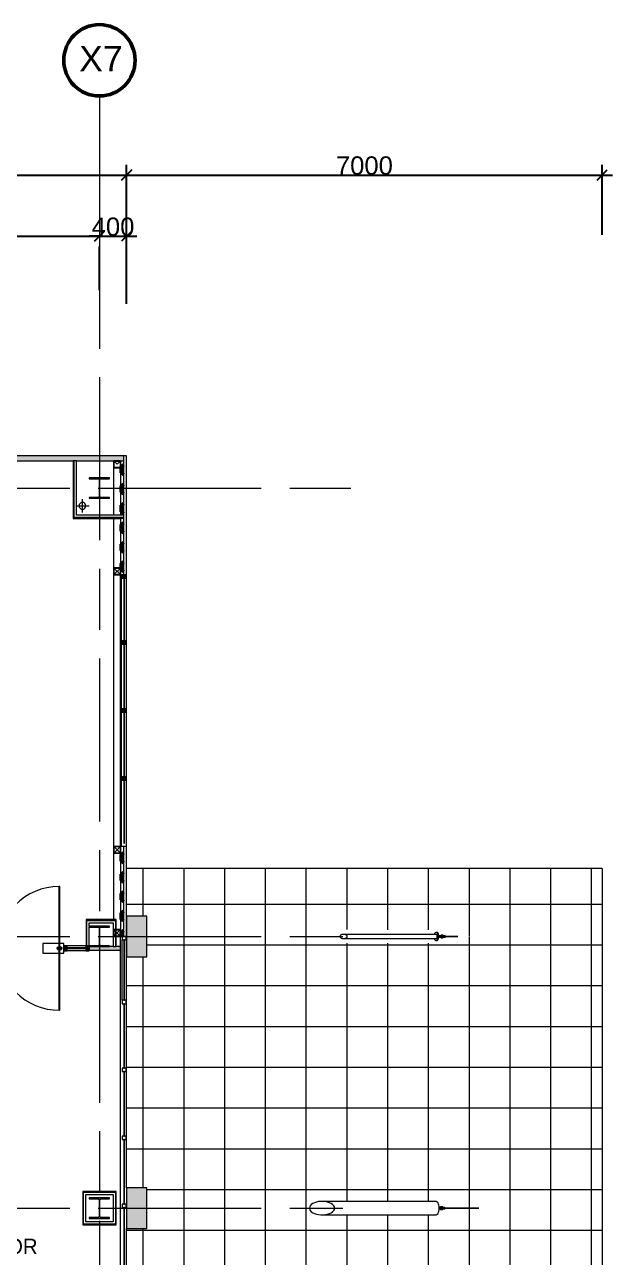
# Model space of a CAD drawing. Header units: millimetres. Extents: x -76261 to 649593, y -304265 to 60256.
# Drawn here: x 94199 to 102850, y -11324 to 6822 of the extents above; entities that cross this region are included whole.
import ezdxf

# ---------------------------------------------------------------- set-up
doc = ezdxf.new("R2010")
doc.units = ezdxf.units.MM
doc.header["$LTSCALE"] = 2000
doc.header["$MEASUREMENT"] = 0
doc.header["$PDMODE"] = 32
doc.header["$PDSIZE"] = 0.15
doc.linetypes.add('Centre', pattern=[6.9, 4, -0.7, 1.5, -0.7])
doc.layers.get('0').update_dxf_attribs({"linetype": 'CONTINUOUS'})
doc.layers.get('DEFPOINTS').update_dxf_attribs({"color": 171, "linetype": 'CONTINUOUS'})
for name, color, linetype, lineweight in [('A-ANNO-DIMS', 1, 'CONTINUOUS', 15), ('A-AREA-IDEN', 8, 'CONTINUOUS', 15), ('A-DETL-GENF', 8, 'CONTINUOUS', 15), ('A-DETL-MBND', 8, 'CONTINUOUS', 15), ('A-FLOR', 8, 'CONTINUOUS', 15), ('A-GENM', 8, 'CONTINUOUS', 15), ('A-GLAZ-CURT', 8, 'CONTINUOUS', 15), ('A-GLAZ-CWMG', 8, 'CONTINUOUS', 15), ('A-WALL', 8, 'CONTINUOUS', 15), ('A-WALL-PATT', 8, 'CONTINUOUS', 50), ('I-WALL', 8, 'CONTINUOUS', 15), ('P-PIPE', 8, 'CONTINUOUS', 15), ('P-PIPE-CNTR', 8, 'CONTINUOUS', 15), ('S-BEAM', 12, 'CONTINUOUS', 15), ('S-COLS', 8, 'CONTINUOUS', 15), ('S-GRID', 14, 'CONTINUOUS', 15), ('S-GRID-IDEN', 1, 'CONTINUOUS', 50)]:
    doc.layers.add(name, color=color, linetype=linetype, lineweight=lineweight)
doc.styles.add('.VnArial Narrow_B', font='Vnarianb_0.ttf', dxfattribs={"height": 225})
doc.styles.add('Arial', font='arial.ttf', dxfattribs={"height": 1.6})
doc.styles.add('Arial_1', font='arial.ttf', dxfattribs={"height": 270})
doc.dimstyles.new('AD1', dxfattribs={"dimscale": 304.8, "dimtxt": 275.470038, "dimasz": 0.492126, "dimexe": 0.492126, "dimexo": 0.0625, "dimgap": 0, "dimtad": 1, "dimdec": 0, "dimzin": 0, "dimdsep": 46, "dimtxsty": 'Arial_1', "dimblk1": 'OBLIQUE', "dimblk2": 'OBLIQUE', "dimsah": 1, "dimcen": 0.09, "dimdle": 0.492126, "dimazin": 0, "dimtfac": 1, "dimtdec": 4, "dimtix": 1, "dimtmove": 0, "dimatfit": 3, "dimfxl": 2.952756, "dimfxlon": 1, "dimtvp": 1, "dimtolj": 1, "dimtzin": 0, "dimarcsym": 2})
doc.dimstyles.new('AD2', dxfattribs={"dimscale": 304.8, "dimtxt": 275.470038, "dimasz": 0.492126, "dimexe": 0.492126, "dimexo": 2.952756, "dimgap": 0, "dimtad": 1, "dimdec": 0, "dimzin": 0, "dimdsep": 46, "dimtxsty": 'Arial_1', "dimblk1": 'OBLIQUE', "dimblk2": 'OBLIQUE', "dimsah": 1, "dimcen": 0.09, "dimdle": 0.492126, "dimazin": 0, "dimtfac": 1, "dimtdec": 4, "dimtix": 1, "dimtmove": 0, "dimatfit": 3, "dimfxl": 1, "dimtvp": 1, "dimtolj": 1, "dimtzin": 0, "dimarcsym": 2})
pattern_1 = [(45, (150192.53, 42001.64), (-106.06602, 106.06602), [])]

# ---------------------------------------------------------------- blocks, each defined once
blk = doc.blocks.new('AD_UK Beams-Column - SC2-300_300_8_12-V32-2nd FLOOR PLAN')
at = {"layer": 'S-COLS'}
h = blk.add_hatch(dxfattribs=at)
h.set_pattern_fill('FP_72', color=256, style=0, pattern_type=2)
h.set_pattern_definition([(45, (54892.53, 52601.64), (-371.231, 371.231), []), (45, (54892.53, 53164.14), (-371.231, 371.231), [])])
h.paths.add_polyline_path([(-150, -150), (150, -150), (150, -138), (17, -138), (8, -134), (4, -125), (4, 125), (8, 134), (17, 138), (150, 138), (150, 150), (-150, 150), (-150, 138), (-17, 138), (-8, 134), (-4, 125), (-4, -125), (-8, -134), (-17, -138), (-150, -138)], flags=0)
for p, q in [((150, 150), (-150, 150)), ((-150, 150), (-150, 138)), ((-150, 138), (-17, 138)), ((-4, 125), (-4, -125)), ((4, -125), (4, 125)), ((17, 138), (150, 138)), ((150, 138), (150, 150)), ((-17, -138), (-150, -138)), ((-150, -138), (-150, -150)), ((-150, -150), (150, -150)), ((150, -138), (17, -138)), ((150, -150), (150, -138))]:
    blk.add_line(p, q, dxfattribs=at)
for centre, start, end in [((-17, 125), 0, 90), ((17, 125), 90, 180), ((-17, -125), 270, 0), ((17, -125), 180, 270)]:
    blk.add_arc(centre, 13, start, end, dxfattribs=at)
blk = doc.blocks.new('AD_UK Beams-Column - SC2-300_300_8_12-V33-2nd FLOOR PLAN')
at = {"layer": 'S-COLS'}
h = blk.add_hatch(dxfattribs=at)
h.set_pattern_fill('FP_73', color=256, style=0, pattern_type=2)
h.set_pattern_definition([(45, (54892.53, 48601.64), (-371.231, 371.231), []), (45, (54892.53, 49164.14), (-371.231, 371.231), [])])
h.paths.add_polyline_path([(150, -150), (150, -138), (17, -138), (8, -134), (4, -125), (4, 125), (8, 134), (17, 138), (150, 138), (150, 150), (-150, 150), (-150, 138), (-17, 138), (-8, 134), (-4, 125), (-4, -125), (-8, -134), (-17, -138), (-150, -138), (-150, -150)], flags=0)
for p, q in [((150, 150), (-150, 150)), ((-150, 150), (-150, 138)), ((-150, 138), (-17, 138)), ((-4, 125), (-4, -125)), ((4, -125), (4, 125)), ((17, 138), (150, 138)), ((150, 138), (150, 150)), ((-17, -138), (-150, -138)), ((-150, -138), (-150, -150)), ((-150, -150), (150, -150)), ((150, -138), (17, -138)), ((150, -150), (150, -138))]:
    blk.add_line(p, q, dxfattribs=at)
for centre, start, end in [((-17, 125), 0, 90), ((17, 125), 90, 180), ((-17, -125), 270, 0), ((17, -125), 180, 270)]:
    blk.add_arc(centre, 13, start, end, dxfattribs=at)
blk = doc.blocks.new('AD_UK Beams-Column - SC2-300_300_8_12-V34-2nd FLOOR PLAN')
at = {"layer": 'S-COLS'}
h = blk.add_hatch(dxfattribs=at)
h.set_pattern_fill('FP_74', color=256, style=0, pattern_type=2)
h.set_pattern_definition([(45, (54892.53, 42001.64), (-371.231, 371.231), []), (45, (54892.53, 42564.14), (-371.231, 371.231), [])])
h.paths.add_polyline_path([(-150, -150), (150, -150), (150, -138), (17, -138), (8, -134), (4, -125), (4, 125), (8, 134), (17, 138), (150, 138), (150, 150), (-150, 150), (-150, 138), (-17, 138), (-8, 134), (-4, 125), (-4, -125), (-8, -134), (-17, -138), (-150, -138)], flags=0)
for p, q in [((150, 150), (-150, 150)), ((-150, 150), (-150, 138)), ((-150, 138), (-17, 138)), ((-4, 125), (-4, -125)), ((4, -125), (4, 125)), ((17, 138), (150, 138)), ((150, 138), (150, 150)), ((-17, -138), (-150, -138)), ((-150, -138), (-150, -150)), ((-150, -150), (150, -150)), ((150, -138), (17, -138)), ((150, -150), (150, -138))]:
    blk.add_line(p, q, dxfattribs=at)
for centre, start, end in [((-17, 125), 0, 90), ((17, 125), 90, 180), ((-17, -125), 270, 0), ((17, -125), 180, 270)]:
    blk.add_arc(centre, 13, start, end, dxfattribs=at)
blk = doc.blocks.new('LS-Office-S_rvt-1-2nd FLOOR PLAN')
at = {"layer": 'A-FLOR'}
for p, q in [((-54583, -48752), (-54583, -48602)), ((-54583, -54402), (-54583, -48802))]:
    blk.add_line(p, q, dxfattribs=at)
for name, p in [('AD_UK Beams-Column - SC2-300_300_8_12-V34-2nd FLOOR PLAN', (-54893, -42002)), ('AD_UK Beams-Column - SC2-300_300_8_12-V33-2nd FLOOR PLAN', (-54893, -48602)), ('AD_UK Beams-Column - SC2-300_300_8_12-V32-2nd FLOOR PLAN', (-54893, -52602))]:
    blk.add_blockref(name, p)
blk = doc.blocks.new('CANOPY - CANOPY-10365263-2nd FLOOR PLAN')
at = {"layer": 'A-GENM'}
for p, q in [((-4966, 5), (-4705, 5)), ((-4782, 15), (-4782, 5)), ((-4781, 15), (-4759, 15)), ((-4759, 15), (-4684, 15)), ((-4744, 25), (-4744, 15)), ((-4744, 25), (-4719, 25)), ((-4719, 15), (-4719, 25)), ((-4705, 5), (-4705, -5)), ((-4705, 5), (-4695, 5)), ((-4685, 5), (-4695, 5)), ((-4645, 60), (-4654, 60)), ((-3283, 30), (-4645, 30)), ((-4705, -5), (-4966, -5)), ((-4781, -5), (-4781, -15)), ((-4758, -15), (-4781, -15)), ((-4684, -15), (-4758, -15)), ((-4744, -15), (-4744, -25)), ((-4719, -25), (-4744, -25)), ((-4719, -25), (-4719, -15)), ((-4695, -5), (-4705, -5)), ((-4695, -5), (-4685, -5)), ((-4654, -60), (-4645, -60)), ((-4645, -30), (-3283, -30))]:
    blk.add_line(p, q, dxfattribs=at)
at = {"layer": 'A-GENM', "flags": 128}
for points in [[(-3228, 0), (-3229, 6), (-3231, 11), (-3236, 16), (-3242, 20), (-3250, 24), (-3258, 27), (-3268, 29), (-3278, 30), (-3288, 30), (-3298, 29), (-3308, 27), (-3316, 24), (-3324, 20), (-3330, 16), (-3335, 11), (-3337, 6), (-3338, 0)], [(-3338, 0), (-3337, -6), (-3335, -11), (-3330, -16), (-3324, -20), (-3316, -24), (-3308, -27), (-3298, -29), (-3288, -30), (-3278, -30), (-3268, -29), (-3258, -27), (-3250, -24), (-3242, -20), (-3236, -16), (-3231, -11), (-3229, -6), (-3228, 0)]]:
    blk.add_lwpolyline(points, dxfattribs=at)
at = {"layer": 'A-GENM'}
for centre, major_axis, start_param, end_param in [((-4654, 0), (0, 59.6), 6.058789, 7.853982), ((-4654, 0), (0, 59.6), 1.570796, 3.365989), ((-4645, 0), (0, 59.6), 5.218192, 7.853982), ((-4645, 0), (0, 59.6), 1.570796, 4.206586), ((-4645, 0), (0, 30), 5.969026, 7.853982), ((-4645, 0), (0, 30), 1.570796, 3.455752)]:
    blk.add_ellipse(centre, major_axis=major_axis, ratio=0.541538, start_param=start_param, end_param=end_param, dxfattribs=at)
blk = doc.blocks.new('CANPY1 - Type 1-10849240-2nd FLOOR PLAN')
at = {"layer": 'A-DETL-MBND'}
h = blk.add_hatch(dxfattribs=at)
h.set_pattern_fill('FP_9', color=256, style=0, pattern_type=2)
h.set_pattern_definition([(180, (125, 3545), (-7e-14, -600), []), (270, (125, 3545), (600, 4e-14), [])])
h.paths.add_polyline_path([(3125, 45), (3125, 7045), (-2875, 7045), (-2875, 45), (-2175, 45), (-2175, 345), (-1575, 345), (-1575, 45), (1825, 45), (1825, 345), (2425, 345), (2425, 45), (3117, 45)], flags=0)
h.paths.add_polyline_path([(2225, 2904), (2221, 2871), (2215, 2839), (2205, 2810), (2192, 2785), (2178, 2764), (2161, 2749), (2143, 2740), (2125, 2737), (2107, 2740), (2089, 2749), (2072, 2764), (2058, 2785), (2045, 2810), (2035, 2839), (2029, 2871), (2025, 2917), (2027, 4603), (2041, 4623), (2061, 4635), (2091, 4645), (2110, 4648), (2110, 4668), (2100, 4669), (2100, 4692), (2110, 4692), (2110, 4729), (2120, 4729), (2120, 5231), (2130, 5231), (2130, 4729), (2140, 4729), (2140, 4692), (2150, 4691), (2150, 4668), (2140, 4668), (2140, 4647), (2161, 4644), (2192, 4633), (2212, 4621), (2223, 4603), (2225, 2917)], flags=0)
h.paths.add_polyline_path([(-1775, 2945), (-1775, 2910), (-1779, 2877), (-1788, 2836), (-1795, 2816), (-1808, 2791), (-1822, 2770), (-1839, 2755), (-1857, 2746), (-1875, 2743), (-1893, 2746), (-1911, 2755), (-1928, 2770), (-1942, 2791), (-1955, 2816), (-1965, 2845), (-1971, 2877), (-1975, 2917), (-1973, 4609), (-1962, 4627), (-1939, 4642), (-1909, 4651), (-1890, 4654), (-1890, 4674), (-1900, 4675), (-1900, 4699), (-1890, 4699), (-1890, 4735), (-1880, 4735), (-1880, 5237), (-1870, 5237), (-1870, 4735), (-1860, 4735), (-1860, 4699), (-1850, 4698), (-1850, 4674), (-1860, 4674), (-1860, 4653), (-1839, 4650), (-1808, 4640), (-1788, 4627), (-1777, 4609), (-1775, 2977)], flags=0)
for p, q in [((-2875, 7045), (3125, 7045)), ((-2875, 7045), (-2875, 45)), ((3125, 45), (3125, 7045)), ((1825, 45), (-1575, 45)), ((3125, 45), (2425, 45))]:
    blk.add_line(p, q, dxfattribs=at)
blk = doc.blocks.new('CANOPY - CANOPY-V1-2nd FLOOR PLAN')
at = {"layer": 'A-GENM'}
for p, q in [((-5282, 5), (-4705, 5)), ((-4782, 15), (-4782, 5)), ((-4781, 15), (-4759, 15)), ((-4759, 15), (-4698, 15)), ((-4744, 25), (-4744, 15)), ((-4744, 25), (-4719, 25)), ((-4719, 15), (-4719, 25)), ((-4705, 5), (-4705, -5)), ((-4705, 5), (-4699, 5)), ((-2972, 100), (-4645, 100)), ((-4705, -5), (-5282, -5)), ((-4781, -5), (-4781, -15)), ((-4758, -15), (-4781, -15)), ((-4698, -15), (-4758, -15)), ((-4744, -15), (-4744, -25)), ((-4719, -25), (-4744, -25)), ((-4719, -25), (-4719, -15)), ((-4699, -5), (-4705, -5)), ((-4645, -100), (-2972, -100))]:
    blk.add_line(p, q, dxfattribs=at)
at = {"layer": 'A-GENM', "flags": 128}
for points in [[(-2788, 0), (-2791, 18), (-2800, 36), (-2815, 53), (-2836, 67), (-2861, 80), (-2890, 90), (-2922, 96), (-2955, 100), (-2990, 100), (-3023, 96), (-3055, 90), (-3084, 80), (-3109, 67), (-3129, 53), (-3145, 36), (-3154, 18), (-3157, 0)], [(-3157, 0), (-3154, -18), (-3145, -36), (-3129, -53), (-3109, -67), (-3084, -80), (-3055, -90), (-3023, -96), (-2990, -100), (-2955, -100), (-2922, -96), (-2890, -90), (-2861, -80), (-2836, -67), (-2815, -53), (-2800, -36), (-2791, -18), (-2788, 0)]]:
    blk.add_lwpolyline(points, dxfattribs=at)
at = {"layer": 'A-GENM'}
for start_param, end_param in [(6.108652, 7.853982), (1.570796, 3.316126)]:
    blk.add_ellipse((-4645, 0), major_axis=(0, 100), ratio=0.541538, start_param=start_param, end_param=end_param, dxfattribs=at)
blk = doc.blocks.new('System Panel - Glazed-10631419-2nd FLOOR PLAN')
at = {"layer": 'A-GLAZ-CURT'}
for p, q in [((463, 5), (-463, 5)), ((-463, 5), (-463, -5)), ((463, -5), (463, 5)), ((-463, -5), (463, -5))]:
    blk.add_line(p, q, dxfattribs=at)
blk = doc.blocks.new('System Panel - Glazed-10631420-2nd FLOOR PLAN')
at = {"layer": 'A-GLAZ-CURT'}
for p, q in [((475, 5.2), (-475, 5.2)), ((-475, 5.2), (-475, -5.2)), ((475, -5.2), (475, 5.2)), ((-475, -5.2), (475, -5.2))]:
    blk.add_line(p, q, dxfattribs=at)
blk = doc.blocks.new('Rectangular Mullion - 52X100-10623841-2nd FLOOR PLAN')
at = {"layer": 'A-GLAZ-CWMG'}
for p, q in [((-54568, -44252), (-54568, -43327)), ((-54493, -44252), (-54493, -43327))]:
    blk.add_line(p, q, dxfattribs=at)
blk = doc.blocks.new('Rectangular Mullion - 52X100-10623842-2nd FLOOR PLAN')
at = {"layer": 'A-GLAZ-CWMG'}
for p, q in [((-54568, -45252), (-54568, -44302)), ((-54493, -45252), (-54493, -44302))]:
    blk.add_line(p, q, dxfattribs=at)
blk = doc.blocks.new('Rectangular Mullion - 52X100-10624073-2nd FLOOR PLAN')
at = {"layer": 'A-GLAZ-CWMG'}
for p, q in [((-54568, -47277), (-54568, -46302)), ((-54493, -47277), (-54493, -46302))]:
    blk.add_line(p, q, dxfattribs=at)
blk = doc.blocks.new('Rectangular Mullion - 52X100-10642848-2nd FLOOR PLAN')
at = {"layer": 'A-GLAZ-CWMG'}
blk.add_hatch(color=256, dxfattribs=at).paths.add_polyline_path([(-50, -38), (0, -38), (0, 38), (-50, 38)], flags=0)
for p, q in [((0, 38), (-50, 38)), ((-50, 38), (-50, -38)), ((0, -38), (0, 38)), ((-50, -38), (0, -38))]:
    blk.add_line(p, q, dxfattribs=at)
blk = doc.blocks.new('Rectangular Mullion - 52X100-10642846-2nd FLOOR PLAN')
at = {"layer": 'A-GLAZ-CWMG'}
blk.add_hatch(color=256, dxfattribs=at).paths.add_polyline_path([(25, -38), (-25, -38), (-25, 38), (25, 38)], flags=0)
for p, q in [((-25, 38), (25, 38)), ((-25, -38), (-25, 38)), ((25, 38), (25, -38)), ((25, -38), (-25, -38))]:
    blk.add_line(p, q, dxfattribs=at)
blk = doc.blocks.new('System Panel - Glazed-10965414-2nd FLOOR PLAN')
at = {"layer": 'A-GLAZ-CURT'}
for p, q in [((475, 5.2), (-475, 5.2)), ((-475, 5.2), (-475, -5.2)), ((475, -5.2), (475, 5.2)), ((-475, -5.2), (475, -5.2))]:
    blk.add_line(p, q, dxfattribs=at)
blk = doc.blocks.new('System Panel - Glazed-10965415-2nd FLOOR PLAN')
at = {"layer": 'A-GLAZ-CURT'}
for p, q in [((445, 5), (-445, 5)), ((-445, 5), (-445, -5)), ((445, -5), (445, 5)), ((-445, -5), (445, -5))]:
    blk.add_line(p, q, dxfattribs=at)
blk = doc.blocks.new('Rectangular Mullion - 50 x 100-10965416-2nd FLOOR PLAN')
at = {"layer": 'A-GLAZ-CWMG'}
for p, q in [((-50, 30), (0, 30)), ((-50, -30), (-50, 30)), ((0, 30), (0, -30)), ((0, -30), (-50, -30))]:
    blk.add_line(p, q, dxfattribs=at)
blk = doc.blocks.new('Rectangular Mullion - 50 x 100-10965412-2nd FLOOR PLAN')
at = {"layer": 'A-GLAZ-CWMG'}
for p, q in [((-25, 30), (25, 30)), ((-25, -30), (-25, 30)), ((25, 30), (25, -30)), ((25, -30), (-25, -30))]:
    blk.add_line(p, q, dxfattribs=at)
blk = doc.blocks.new('Rectangular Mullion - 50 x 100-10932182-2nd FLOOR PLAN')
at = {"layer": 'A-GLAZ-CWMG'}
for p, q in [((-54560, -49542), (-54560, -48652)), ((-54500, -48652), (-54500, -49542))]:
    blk.add_line(p, q, dxfattribs=at)
blk = doc.blocks.new('Generic Models 2 - Generic Models 2-10631144-2nd FLOOR PLAN')
at = {"layer": 'A-GENM'}
h = blk.add_hatch(color=256, dxfattribs=at)
h.paths.add_polyline_path([(-54193, -52902), (-54193, -52302), (-54493, -52302), (-54493, -52902)], flags=0)
h.paths.add_polyline_path([(-54493, -48902), (-54193, -48902), (-54193, -48302), (-54493, -48302)], flags=0)
for p, q in [((-54193, -48302), (-54493, -48302)), ((-54493, -48302), (-54493, -48902)), ((-54193, -48902), (-54193, -48302)), ((-54493, -48902), (-54193, -48902)), ((-54193, -52302), (-54493, -52302)), ((-54493, -52302), (-54493, -52902)), ((-54193, -52902), (-54193, -52302)), ((-54493, -52902), (-54193, -52902))]:
    blk.add_line(p, q, dxfattribs=at)
blk = doc.blocks.new('Family1 - 2000X1500-10848088-2nd FLOOR PLAN')
at = {"layer": 'A-DETL-GENF'}
for p, q in [((-917, 912), (-907, 912)), ((-917, -912), (-917, 912)), ((-907, -912), (-907, 912)), ((917, 912), (907, 912)), ((907, -912), (907, 912)), ((917, -912), (917, 912)), ((-975, 73), (-667, 73)), ((-975, -73), (-975, 73)), ((-957, 0), (-867, 0)), ((-907, 63), (-917, 63)), ((-912, -45), (-912, 45)), ((-667, 73), (-667, -73)), ((975, 73), (667, 73)), ((667, 73), (667, -73)), ((957, 0), (867, 0)), ((907, 63), (917, 63)), ((912, -45), (912, 45)), ((975, -73), (975, 73)), ((-667, -73), (-975, -73)), ((-907, -63), (-917, -63)), ((667, -73), (975, -73)), ((907, -63), (917, -63)), ((-912, -912), (-917, -912)), ((912, -912), (917, -912))]:
    blk.add_line(p, q, dxfattribs=at)
for centre, radius in [((-912, 0), 30), ((-912, 0), 15), ((912, 0), 30), ((912, 0), 15)]:
    blk.add_circle(centre, radius, dxfattribs=at)
for centre, start, end in [((-912, 0), 270, 89.6859), ((912, 0), 90.3141, 270)]:
    blk.add_arc(centre, 912, start, end, dxfattribs=at)
blk = doc.blocks.new('System Panel - Glazed-10752186-2nd FLOOR PLAN')
at = {"layer": 'A-GLAZ-CURT'}
for p, q in [((137.5, 5.2), (-137.5, 5.2)), ((-137.5, 5.2), (-137.5, -5.2)), ((137.5, -5.2), (137.5, 5.2)), ((-137.5, -5.2), (137.5, -5.2))]:
    blk.add_line(p, q, dxfattribs=at)
blk = doc.blocks.new('Rectangular Mullion - 52X100-10848087-2nd FLOOR PLAN')
at = {"layer": 'A-GLAZ-CWMG'}
for p, q in [((-57418, -48739), (-57693, -48739)), ((-57418, -48814), (-57693, -48814))]:
    blk.add_line(p, q, dxfattribs=at)
blk = doc.blocks.new('Rectangular Mullion - 52X100-10752122-2nd FLOOR PLAN')
at = {"layer": 'A-GLAZ-CWMG'}
blk.add_hatch(color=256, dxfattribs=at).paths.add_polyline_path([(0, 38), (0, -38), (-50, -38), (-50, 38)], flags=0)
for p, q in [((-50, 38), (0, 38)), ((-50, -38), (-50, 38)), ((0, 38), (0, -25)), ((0, -38), (-50, -38))]:
    blk.add_line(p, q, dxfattribs=at)
blk = doc.blocks.new('Rectangular Mullion - 52X100-10752111-2nd FLOOR PLAN')
at = {"layer": 'A-GLAZ-CWMG'}
blk.add_hatch(color=256, dxfattribs=at).paths.add_polyline_path([(25, 38), (25, -38), (-25, -38), (-25, 38)], flags=0)
for p, q in [((-25, 38), (25, 38)), ((-25, -38), (-25, 38)), ((25, 38), (25, -38)), ((25, -38), (-25, -38))]:
    blk.add_line(p, q, dxfattribs=at)
blk = doc.blocks.new('PIPE 100X100X2_5 - PIPE 100X100X2_5-10939201-2nd FLOOR PLAN')
at = {"layer": 'S-BEAM'}
for p, q in [((-1825, 50), (2175, 50)), ((-2700, -50), (-3400, -50)), ((-1925, -50), (-2653, -50)), ((2175, -50), (-1825, -50)), ((3253, -50), (2275, -50))]:
    blk.add_line(p, q, dxfattribs=at)
blk = doc.blocks.new('PIPE 100X100X2_5 - PIPE 100X100X2_5-10940801-2nd FLOOR PLAN')
at = {"layer": 'S-BEAM'}
for p, q in [((-60239, -58414), (-60334, -58509)), ((-60239, -58509), (-60334, -58414))]:
    blk.add_line(p, q, dxfattribs=at)
blk = doc.blocks.new('PIPE 100X100X2_5 - PIPE 100X100X2_5-V13-2nd FLOOR PLAN')
at = {"layer": 'S-BEAM'}
for p in [(-54680, -41604), (-54585, -41604)]:
    blk.add_line(p, (-54633, -41652), dxfattribs=at)
blk = doc.blocks.new('PIPE 100X100X2_5 - PIPE 100X100X2_5-10939911-2nd FLOOR PLAN')
at = {"layer": 'S-BEAM'}
for p, q in [((-54680, -43179), (-54585, -43274)), ((-54585, -43179), (-54680, -43274))]:
    blk.add_line(p, q, dxfattribs=at)
blk = doc.blocks.new('Grid - M_Grid Head - Circle-195263-2nd FLOOR PLAN')
at = {"layer": 'S-GRID-IDEN'}
blk.add_circle((0, 0), 3.5, dxfattribs=at)
blk = doc.blocks.new('_Oblique')
at = {"color": 0, "linetype": 'ByBlock', "lineweight": -2}
blk.add_line((-0.5, -0.5), (0.5, 0.5), dxfattribs=at)
blk = doc.blocks.new('*D1068')
at = {"layer": 'A-ANNO-DIMS', "color": 0, "lineweight": -2, "transparency": 16777216}
for p, q in [((89550, 3708), (95450, 3708)), ((89700, 2915), (89700, 3558)), ((95300, 2915), (95300, 3558))]:
    blk.add_line(p, q, dxfattribs=at)
at = {"layer": 'DEFPOINTS', "color": 0, "transparency": 16777216}
for p in [(89700, 3815), (95300, 3815), (95300, 3708)]:
    blk.add_point(p, dxfattribs=at)
at = {"layer": 'A-ANNO-DIMS', "color": 0, "lineweight": -2, "transparency": 16777216, "xscale": 150, "yscale": 150, "zscale": 150, "rotation": 180}
blk.add_blockref('_Oblique', (89700, 3708), dxfattribs=at)
at = {"layer": 'A-ANNO-DIMS', "color": 0, "lineweight": -2, "transparency": 16777216, "xscale": 150, "yscale": 150, "zscale": 150}
blk.add_blockref('_Oblique', (95300, 3708), dxfattribs=at)
at = {"layer": 'A-ANNO-DIMS', "color": 0, "transparency": 16777216, "insert": (92500, 3846), "char_height": 270, "width": 996.78, "attachment_point": 5, "style": 'Arial_1'}
blk.add_mtext('\\A1;5600', dxfattribs=at)
blk = doc.blocks.new('*D1069')
at = {"layer": 'A-ANNO-DIMS', "color": 0, "lineweight": -2, "transparency": 16777216}
for p, q in [((95700, 2713), (95700, 3858)), ((95300, 3708), (95150, 3708)), ((95300, 3708), (95700, 3708)), ((95700, 3708), (95850, 3708)), ((95300, 2915), (95300, 3558))]:
    blk.add_line(p, q, dxfattribs=at)
at = {"layer": 'DEFPOINTS', "color": 0, "transparency": 16777216}
for p in [(95300, 3815), (95700, 3708), (95700, 1813)]:
    blk.add_point(p, dxfattribs=at)
at = {"layer": 'A-ANNO-DIMS', "color": 0, "lineweight": -2, "transparency": 16777216, "xscale": 150, "yscale": 150, "zscale": 150}
blk.add_blockref('_Oblique', (95300, 3708), dxfattribs=at)
at = {"layer": 'A-ANNO-DIMS', "color": 0, "lineweight": -2, "transparency": 16777216, "xscale": 150, "yscale": 150, "zscale": 150, "rotation": 180}
blk.add_blockref('_Oblique', (95700, 3708), dxfattribs=at)
at = {"layer": 'A-ANNO-DIMS', "color": 0, "transparency": 16777216, "insert": (95500, 3846), "char_height": 270, "width": 747.58, "attachment_point": 5, "style": 'Arial_1'}
blk.add_mtext('\\A1;400', dxfattribs=at)
blk = doc.blocks.new('*D1070')
at = {"layer": 'A-ANNO-DIMS', "color": 0, "lineweight": -2, "transparency": 16777216}
for p, q in [((62700, 3727), (62700, 4758)), ((95700, 3727), (95700, 4758)), ((62550, 4608), (95850, 4608))]:
    blk.add_line(p, q, dxfattribs=at)
at = {"layer": 'DEFPOINTS', "color": 0, "transparency": 16777216}
for p in [(95700, 4608), (62700, 3708), (95700, 3708)]:
    blk.add_point(p, dxfattribs=at)
at = {"layer": 'A-ANNO-DIMS', "color": 0, "lineweight": -2, "transparency": 16777216, "xscale": 150, "yscale": 150, "zscale": 150, "rotation": 180}
blk.add_blockref('_Oblique', (62700, 4608), dxfattribs=at)
at = {"layer": 'A-ANNO-DIMS', "color": 0, "lineweight": -2, "transparency": 16777216, "xscale": 150, "yscale": 150, "zscale": 150}
blk.add_blockref('_Oblique', (95700, 4608), dxfattribs=at)
at = {"layer": 'A-ANNO-DIMS', "color": 0, "transparency": 16777216, "insert": (79200, 4746), "char_height": 270, "width": 1245.97, "attachment_point": 5, "style": 'Arial_1'}
blk.add_mtext('\\A1;33000', dxfattribs=at)
blk = doc.blocks.new('*D1071')
at = {"layer": 'A-ANNO-DIMS', "color": 0, "lineweight": -2, "transparency": 16777216}
for p, q in [((95700, 3727), (95700, 4758)), ((102700, 3727), (102700, 4758)), ((95550, 4608), (102850, 4608))]:
    blk.add_line(p, q, dxfattribs=at)
at = {"layer": 'DEFPOINTS', "color": 0, "transparency": 16777216}
for p in [(102700, 4608), (95700, 3708), (102700, 3708)]:
    blk.add_point(p, dxfattribs=at)
at = {"layer": 'A-ANNO-DIMS', "color": 0, "lineweight": -2, "transparency": 16777216, "xscale": 150, "yscale": 150, "zscale": 150, "rotation": 180}
blk.add_blockref('_Oblique', (95700, 4608), dxfattribs=at)
at = {"layer": 'A-ANNO-DIMS', "color": 0, "lineweight": -2, "transparency": 16777216, "xscale": 150, "yscale": 150, "zscale": 150}
blk.add_blockref('_Oblique', (102700, 4608), dxfattribs=at)
at = {"layer": 'A-ANNO-DIMS', "color": 0, "transparency": 16777216, "insert": (99200, 4746), "char_height": 270, "width": 996.78, "attachment_point": 5, "style": 'Arial_1'}
blk.add_mtext('\\A1;7000', dxfattribs=at)
blk = doc.blocks.new('Xrexf_Office')
at = {"layer": 'A-WALL-PATT'}
h = blk.add_hatch(dxfattribs=at)
h.set_pattern_fill('FP_1', color=256, style=0, pattern_type=2)
h.set_pattern_definition([(180, (80675, 475), (-142.875, -82.489), [95.25, -190.5]), (300, (80675, 475), (142.87507, -82.4889), [95.25, -190.5]), (240, (80675, 475), (7e-05, -164.9779), [0, -190.5, 95.25, 0])])
h.paths.add_polyline_path([(95660, 400), (95660, 475), (79900, 475), (79900, 400), (95610, 400)], flags=0)
h.paths.add_polyline_path([(66300, 400), (77900, 400), (77900, 475), (65740, 475), (65740, 400), (65790, 400)], flags=0)
h = blk.add_hatch(dxfattribs=at)
h.set_pattern_fill('FP_4', color=256, style=0, pattern_type=2)
h.set_pattern_definition([(90, (95700, -3062.5), (-82.489, 142.875), [95.25, -190.5]), (210, (95700, -3062.5), (-82.4889, -142.875), [95.25, -190.5]), (150, (95700, -3062.5), (-164.9779, -7e-05), [0, -190.5, 95.25, 0])])
h.paths.add_polyline_path([(95610, -6600), (95660, -6600), (95660, -5275), (95610, -5275), (95610, -5443.7)], flags=0)
h.paths.add_polyline_path([(95610, -1275), (95660, -1275), (95660, -447), (95610, -447), (95610, -524.9)], flags=0)
h.paths.add_polyline_path([(95660, -400), (95660, 400), (95610, 400), (95610, -400)], flags=0)
h = blk.add_hatch(dxfattribs=at)
h.set_pattern_fill('FP_11', color=256, style=0, pattern_type=2)
h.set_pattern_definition([(0, (150192.53, 42001.64), (1219.2, 304.8), [50.292, -864.108, 50.292, -864.108, -4876.8]), (0, (150192.53, 42001.64), (1219.2, 304.8), [-1828.8, 50.292, -1778.508, 50.292, -864.108, -2133.6]), (0, (150192.53, 42001.64), (1219.2, 304.8), [-4572, 50.292, -559.308, 50.292, -1473.708]), (120, (150649.73, 42154.04), (-873.5645, 903.4582), [50.292, -864.108, 50.292, -864.108, -4876.8]), (120, (150649.73, 42154.04), (-873.5645, 903.4582), [-1828.8, 50.292, -1778.508, 50.292, -864.108, -2133.6]), (120, (150649.73, 42154.04), (-873.5645, 903.4582), [-4572, 50.292, -559.308, 50.292, -1473.708]), (240, (150802.13, 42763.64), (-345.6355, -1208.2582), [50.292, -864.108, 50.292, -864.108, -4876.8]), (240, (150802.13, 42763.64), (-345.6355, -1208.2582), [-1828.8, 50.292, -1778.508, 50.292, -864.108, -2133.6]), (240, (150802.13, 42763.64), (-345.6355, -1208.2582), [-4572, 50.292, -559.308, 50.292, -1473.708])])
h.paths.add_polyline_path([(95500, -6365), (95535, -6365), (95535, -6353), (95103, -6353), (95103, -6365), (95115, -6365)], flags=0)
h = blk.add_hatch(dxfattribs=at)
h.set_pattern_fill('FP_15', color=256, style=0, pattern_type=2)
h.set_pattern_definition([(2e-13, (87780, -6800), (142.875, 82.489), [95.25, -190.5]), (120, (87780, -6800), (-142.8751, 82.4889), [95.25, -190.5]), (60, (87780, -6800), (-7e-05, 164.9779), [0, -190.5, 95.25, 0])])
h.paths.add_polyline_path([(95450, -6800), (95610, -6800), (95610, -6750), (95150, -6750), (95150, -6800)], flags=0)
h.paths.add_polyline_path([(92450, -6800), (92450, -6750), (79950, -6750), (79950, -6800), (91650, -6800)], flags=0)
at = {"layer": 'S-BEAM'}
h = blk.add_hatch(dxfattribs=at)
h.set_pattern_fill('FP_48', color=256, style=0, pattern_type=2)
h.set_pattern_definition(pattern_1)
h.paths.add_polyline_path([(95510, 300), (95610, 300), (95610, 400), (95510, 400)], flags=0)
h.paths.add_polyline_path([(95585.6, 302.5), (95512.5, 302.5), (95512.5, 397.5), (95607.5, 397.5), (95607.5, 302.5)], flags=0)
h = blk.add_hatch(dxfattribs=at)
h.set_pattern_fill('FP_48', color=256, style=0, pattern_type=2)
h.set_pattern_definition(pattern_1)
h.paths.add_polyline_path([(95510, -1275), (95610, -1275), (95610, -1175), (95510, -1175)], flags=0)
h.paths.add_polyline_path([(95512.5, -1272.5), (95512.5, -1177.5), (95607.5, -1177.5), (95607.5, -1272.5)], flags=0)
h = blk.add_hatch(dxfattribs=at)
h.set_pattern_fill('FP_48', color=256, style=0, pattern_type=2)
h.set_pattern_definition(pattern_1)
h.paths.add_polyline_path([(95610, -5375), (95610, -5275), (95510, -5275), (95510, -5375)], flags=0)
h.paths.add_polyline_path([(95607.5, -5372.5), (95512.5, -5372.5), (95512.5, -5277.5), (95607.5, -5277.5)], flags=0)
h = blk.add_hatch(dxfattribs=at)
h.set_pattern_fill('FP_48', color=256, style=0, pattern_type=2)
h.set_pattern_definition(pattern_1)
h.paths.add_polyline_path([(95610, -6600), (95610, -6500), (95510, -6500), (95510, -6600), (95585.6, -6600)], flags=0)
h.paths.add_polyline_path([(95512.5, -6597.5), (95512.5, -6502.5), (95607.5, -6502.5), (95607.5, -6597.5), (95585.6, -6597.5)], flags=0)
at = {"layer": 'A-WALL'}
for p, q in [((95700, 475), (79900, 475)), ((85350, 400), (94915.5, 400)), ((94915.5, 400), (94915.5, -447)), ((94962.5, 400), (94915.5, 400)), ((94927.5, -435), (94927.5, 400)), ((94962.5, 400), (95610, 400)), ((94962.5, -400), (94962.5, 400)), ((95610, 400), (95660, 400)), ((95610, 400), (95610, -400)), ((95660, -1275), (95660, 475)), ((95700, -1275), (95700, 475)), ((94915.5, -447), (95610, -447)), ((95660, -435), (94927.5, -435)), ((95610, -400), (94962.5, -400)), ((95660, -400), (95610, -400)), ((95610, -447), (95610, -1275)), ((95660, -447), (95610, -447)), ((95610, -1275), (95700, -1275)), ((95610, -5275), (95610, -1275)), ((95610, -5275), (95610, -6600)), ((95700, -5275), (95610, -5275)), ((95660, -6600), (95660, -5275)), ((95700, -6600), (95700, -5275)), ((95547, -6353), (95103, -6353)), ((95103, -6353), (95103, -6750)), ((95115, -6365), (95535, -6365)), ((95115, -6750), (95115, -6365)), ((95150, -6400), (95500, -6400)), ((95150, -6450), (95150, -6400)), ((95150, -6738), (95150, -6462)), ((95500, -6400), (95500, -6750)), ((95535, -6365), (95535, -6750)), ((95547, -6750), (95547, -6353)), ((95610, -6600), (95700, -6600)), ((95103, -6750), (95150, -6750)), ((95500, -6750), (95547, -6750)), ((95547, -10353), (95053, -10353)), ((95053, -10353), (95053, -10847)), ((95065, -10365), (95535, -10365)), ((95065, -10835), (95065, -10365)), ((95100, -10400), (95500, -10400)), ((95100, -10800), (95100, -10400)), ((95500, -10400), (95500, -10800)), ((95535, -10365), (95535, -10835)), ((95547, -10847), (95547, -10353)), ((95053, -10847), (95547, -10847)), ((95535, -10835), (95065, -10835)), ((95500, -10800), (95100, -10800))]:
    blk.add_line(p, q, dxfattribs=at)
at = {"layer": 'I-WALL'}
for p, q in [((95150, -6750), (95150, -6800)), ((95150, -6800), (95610, -6800)), ((95500, -6750), (95450, -6750)), ((95610, -6750), (95547, -6750)), ((95610, -6800), (95610, -6750))]:
    blk.add_line(p, q, dxfattribs=at)
at = {"layer": 'P-PIPE'}
for start, end in [(0, 180), (180, 0)]:
    blk.add_arc((95050, -261.4), 50.8, start, end, dxfattribs=at)
at = {"layer": 'P-PIPE-CNTR'}
for p, q in [((95050, -361.4), (95050, -161.4)), ((94950, -261.4), (95150, -261.4))]:
    blk.add_line(p, q, dxfattribs=at)
at = {"layer": 'S-BEAM'}
for p, q in [((95610, 400), (95510, 400)), ((95510, 400), (95510, 300)), ((95512.5, 397.5), (95607.5, 397.5)), ((95512.5, 302.5), (95512.5, 397.5)), ((95607.5, 397.5), (95607.5, 302.5)), ((95610, 300), (95610, 400)), ((95510, 300), (95610, 300)), ((95607.5, 302.5), (95512.5, 302.5)), ((95610, -1175), (95510, -1175)), ((95510, -1175), (95510, -1275)), ((95512.5, -1177.5), (95607.5, -1177.5)), ((95512.5, -1272.5), (95512.5, -1177.5)), ((95607.5, -1177.5), (95607.5, -1272.5)), ((95610, -1275), (95610, -1175)), ((95510, -1275), (95610, -1275)), ((95607.5, -1272.5), (95512.5, -1272.5)), ((95610, -5275), (95510, -5275)), ((95510, -5275), (95510, -5375)), ((95510, -5375), (95610, -5375)), ((95512.5, -5277.5), (95607.5, -5277.5)), ((95512.5, -5372.5), (95512.5, -5277.5)), ((95607.5, -5372.5), (95512.5, -5372.5)), ((95607.5, -5277.5), (95607.5, -5372.5)), ((95610, -5375), (95610, -5275)), ((95610, -6500), (95510, -6500)), ((95510, -6500), (95510, -6600)), ((95512.5, -6502.5), (95607.5, -6502.5)), ((95512.5, -6597.5), (95512.5, -6502.5)), ((95607.5, -6502.5), (95607.5, -6597.5)), ((95610, -6600), (95610, -6500)), ((95510, -6600), (95610, -6600)), ((95607.5, -6597.5), (95512.5, -6597.5))]:
    blk.add_line(p, q, dxfattribs=at)
at = {"layer": 'S-GRID', "linetype": 'Centre', "ltscale": 0.3}
for p, q in [((95300, 5772), (95300, -18829.6)), ((58022.7, 0), (99139, 0)), ((58022.7, -6600), (98881.4, -6600)), ((58022.7, -10600), (98881.4, -10600))]:
    blk.add_line(p, q, dxfattribs=at)
blk.add_blockref('LS-Office-S_rvt-1-2nd FLOOR PLAN', (150192.5, 42001.6))
at = {"layer": 'A-GENM'}
for name, p, rotation in [('CANPY1 - Type 1-10849240-2nd FLOOR PLAN', (95655, -8475), 270), ('CANOPY - CANOPY-10365263-2nd FLOOR PLAN', (95610, -6600), 180), ('CANOPY - CANOPY-V1-2nd FLOOR PLAN', (95603.8, -10600), 180)]:
    blk.add_blockref(name, p, dxfattribs=dict(at, rotation=rotation))
blk.add_blockref('Generic Models 2 - Generic Models 2-10631144-2nd FLOOR PLAN', (150192.5, 42001.6), dxfattribs=at)
at = {"layer": 'A-GLAZ-CURT'}
for name, p, rotation in [('System Panel - Glazed-10631419-2nd FLOOR PLAN', (95662.5, -1787.5), 270), ('System Panel - Glazed-10631420-2nd FLOOR PLAN', (95662.5, -2775), 270), ('System Panel - Glazed-10631420-2nd FLOOR PLAN', (95662.5, -3775), 270), ('System Panel - Glazed-10631419-2nd FLOOR PLAN', (95662.5, -4762.5), 270), ('System Panel - Glazed-10965415-2nd FLOOR PLAN', (95662.5, -7095), 89.9999999999999), ('System Panel - Glazed-10965414-2nd FLOOR PLAN', (95662.5, -8065), 89.9999999999999), ('System Panel - Glazed-10965414-2nd FLOOR PLAN', (95662.5, -9065), 89.9999999999999), ('System Panel - Glazed-10965414-2nd FLOOR PLAN', (95662.5, -10065), 89.9999999999999), ('System Panel - Glazed-10965414-2nd FLOOR PLAN', (95662.5, -11065), 89.9999999999999)]:
    blk.add_blockref(name, p, dxfattribs=dict(at, rotation=rotation))
for name, p in [('Family1 - 2000X1500-10848088-2nd FLOOR PLAN', (93800, -6775)), ('System Panel - Glazed-10752186-2nd FLOOR PLAN', (94962.5, -6775))]:
    blk.add_blockref(name, p, dxfattribs=at)
at = {"layer": 'A-GLAZ-CWMG', "rotation": 90}
blk.add_blockref('Rectangular Mullion - 52X100-10642848-2nd FLOOR PLAN', (95662.5, -1275), dxfattribs=at)
at = {"layer": 'A-GLAZ-CWMG'}
for name, p in [('Rectangular Mullion - 52X100-10623841-2nd FLOOR PLAN', (150192.5, 42001.6)), ('Rectangular Mullion - 52X100-10623842-2nd FLOOR PLAN', (150192.5, 42001.6)), ('Rectangular Mullion - 52X100-10623842-2nd FLOOR PLAN', (150192.5, 41001.6)), ('Rectangular Mullion - 52X100-10624073-2nd FLOOR PLAN', (150192.5, 42001.6)), ('Rectangular Mullion - 50 x 100-10932182-2nd FLOOR PLAN', (150192.5, 42001.6)), ('Rectangular Mullion - 52X100-10848087-2nd FLOOR PLAN', (152517.5, 42001.6))]:
    blk.add_blockref(name, p, dxfattribs=at)
at = {"layer": 'A-GLAZ-CWMG', "extrusion": (0, 0, -1)}
for name, p, rotation in [('Rectangular Mullion - 52X100-10642846-2nd FLOOR PLAN', (-95662.5, -2275), 270), ('Rectangular Mullion - 52X100-10642846-2nd FLOOR PLAN', (-95662.5, -3275), 270), ('Rectangular Mullion - 52X100-10642846-2nd FLOOR PLAN', (-95662.5, -4275), 270), ('Rectangular Mullion - 50 x 100-10965416-2nd FLOOR PLAN', (-95662.5, -6600), 90.0000000000001), ('Rectangular Mullion - 52X100-10752111-2nd FLOOR PLAN', (-94800, -6775), 180), ('Rectangular Mullion - 52X100-10752122-2nd FLOOR PLAN', (-95150, -6775), 180), ('Rectangular Mullion - 50 x 100-10965412-2nd FLOOR PLAN', (-95662.5, -7565), 90.0000000000001), ('Rectangular Mullion - 50 x 100-10965412-2nd FLOOR PLAN', (-95662.5, -8565), 90.0000000000001), ('Rectangular Mullion - 50 x 100-10965412-2nd FLOOR PLAN', (-95662.5, -9565), 90.0000000000001), ('Rectangular Mullion - 50 x 100-10965412-2nd FLOOR PLAN', (-95662.5, -10565), 90.0000000000001)]:
    blk.add_blockref(name, p, dxfattribs=dict(at, rotation=rotation))
at = {"layer": 'S-BEAM'}
for name, p in [('PIPE 100X100X2_5 - PIPE 100X100X2_5-V13-2nd FLOOR PLAN', (150192.5, 42001.6)), ('PIPE 100X100X2_5 - PIPE 100X100X2_5-10939911-2nd FLOOR PLAN', (150192.5, 42001.6)), ('PIPE 100X100X2_5 - PIPE 100X100X2_5-10939911-2nd FLOOR PLAN', (150192.5, 37901.6))]:
    blk.add_blockref(name, p, dxfattribs=at)
for name, p, rotation in [('PIPE 100X100X2_5 - PIPE 100X100X2_5-10939201-2nd FLOOR PLAN', (95560, -3100), 270), ('PIPE 100X100X2_5 - PIPE 100X100X2_5-10940801-2nd FLOOR PLAN', (37098.4, 53736.3), 90)]:
    blk.add_blockref(name, p, dxfattribs=dict(at, rotation=rotation))
at = {"layer": 'S-GRID-IDEN', "xscale": 149.9999999999999, "yscale": 149.9999999999999, "zscale": 149.9999999999999, "rotation": 180}
blk.add_blockref('Grid - M_Grid Head - Circle-195263-2nd FLOOR PLAN', (95300, 6297), dxfattribs=at)
at = {"layer": 'A-AREA-IDEN', "insert": (91982.6, -11049.9), "char_height": 225, "width": 2525.316, "attachment_point": 1, "style": '.VnArial Narrow_B'}
blk.add_mtext('2.13- CORRIDOR', dxfattribs=at)
at = {"layer": 'S-GRID-IDEN', "insert": (95001.1, 6509.1), "char_height": 375, "width": 769.62, "attachment_point": 1, "style": 'Arial'}
blk.add_mtext('X7', dxfattribs=at)
at = {"layer": 'A-ANNO-DIMS'}
for base, p1, p2, dimstyle, override, picture, middle in [((95700, 4608.4), (62700, 3708.4), (95700, 3708.4), 'AD1', {"dimpost": '<>', "dimfxl": 33000}, '*D1070', (79200, 4746.4)), ((102700, 4608.4), (95700, 3708.4), (102700, 3708.4), 'AD1', {"dimpost": '<>', "dimfxl": 7000}, '*D1071', (99200, 4746.3)), ((95300, 3708.4), (89700, 3814.5), (95300, 3814.5), 'AD2', {"dimpost": '<>', "dimfxl": 5600}, '*D1068', (92500, 3846.3)), ((95700, 3708.4), (95300, 3814.5), (95700, 1812.8), 'AD2', {"dimpost": '<>', "dimfxl": 2041.325393}, '*D1069', (95500, 3846.3))]:
    dim = blk.add_linear_dim(base=base, p1=p1, p2=p2, dimstyle=dimstyle, override=override, dxfattribs=at)
    dim.commit()
    dim.dimension.update_dxf_attribs({"geometry": picture, "text_midpoint": middle})

msp = doc.modelspace()

# ---------------------------------------------------------------- block references
at = {"linetype": 'ByBlock'}
msp.add_blockref('Xrexf_Office', (0, 0), dxfattribs=at)

doc.saveas('drawing.dxf')
